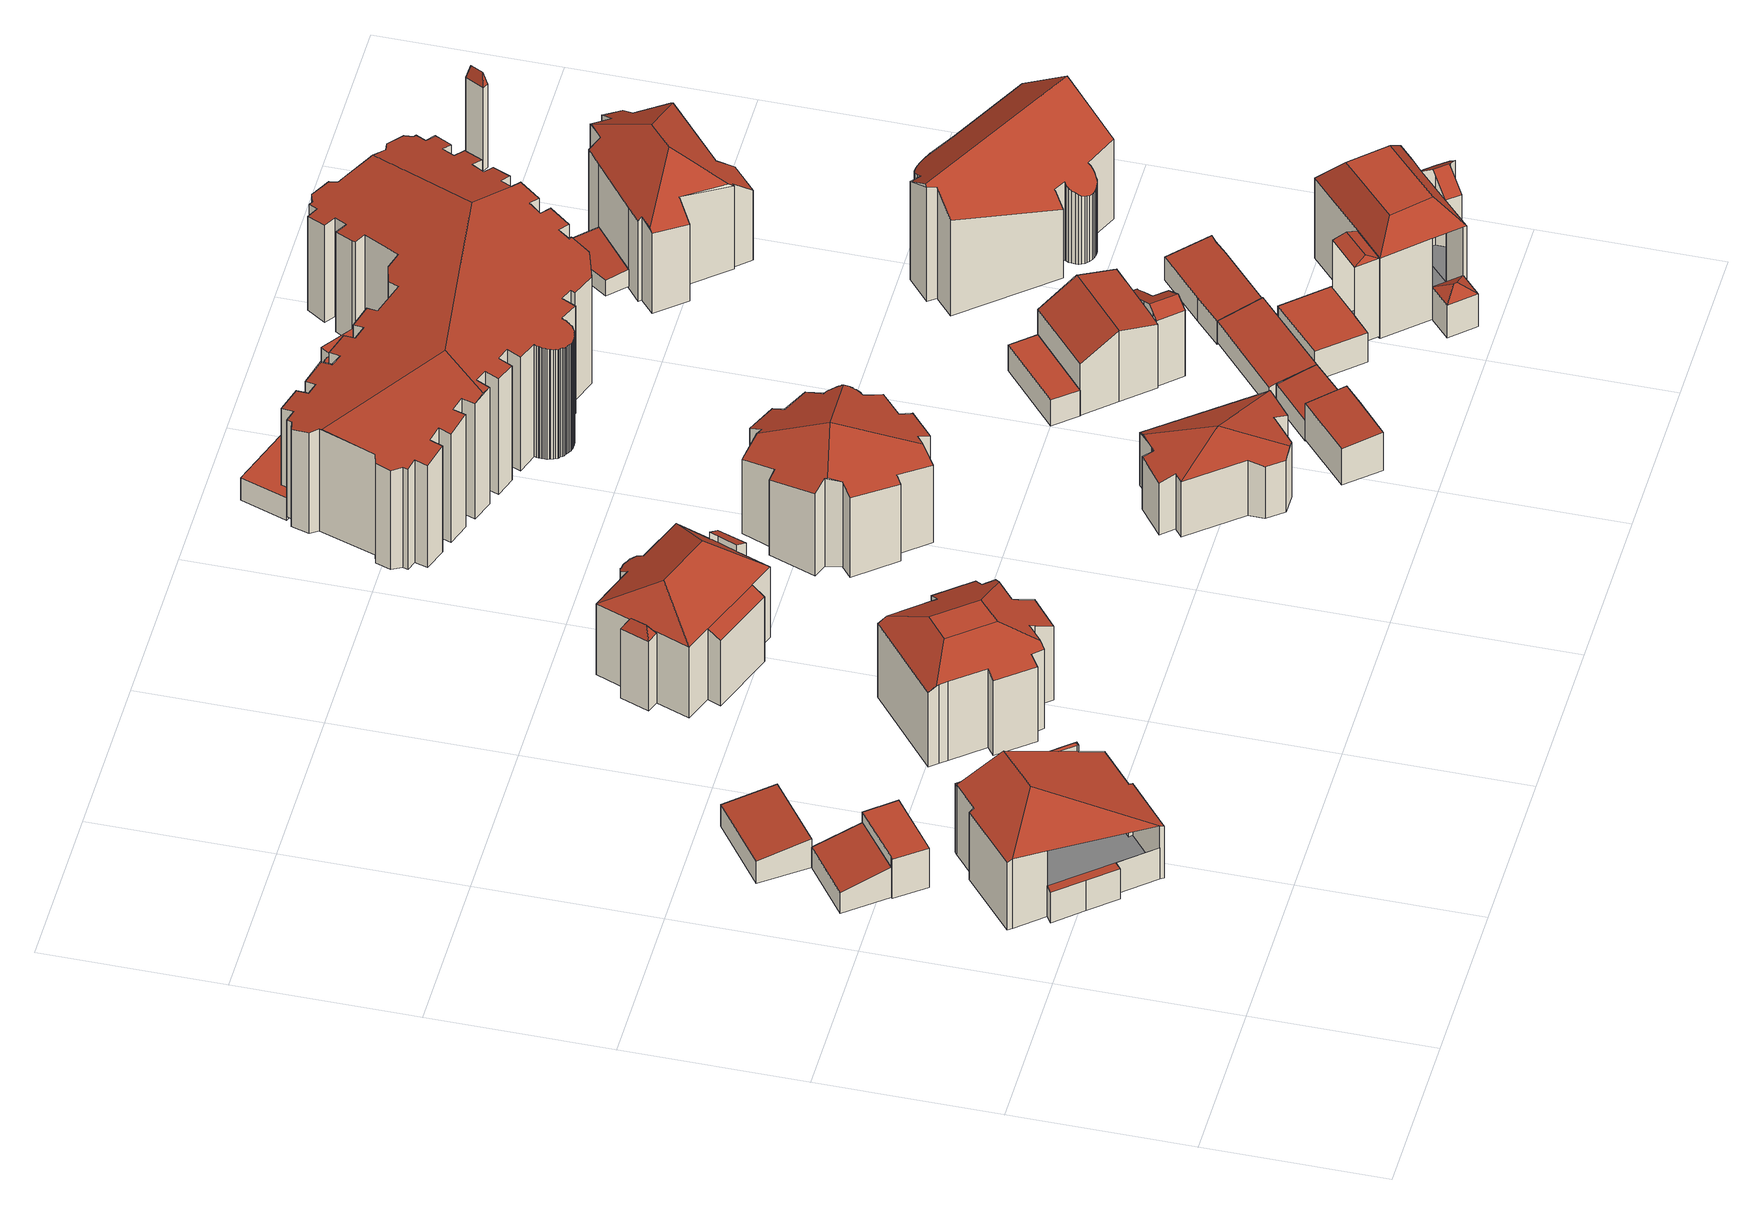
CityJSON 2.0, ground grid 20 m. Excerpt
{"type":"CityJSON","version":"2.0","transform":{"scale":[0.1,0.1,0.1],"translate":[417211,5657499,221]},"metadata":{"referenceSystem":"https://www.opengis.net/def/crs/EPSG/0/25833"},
"CityObjects":{
"building1":{"type":"Building","attributes":{"Dachtyp_tdc":"tdcPolyFlatRoof","Gemeindeschluessel":14612000,"Dachneigung":13.02,"QualitaetDacherkennung":70,"Geometrietyp2DReferenz":"3000","measuredHeight":4.12,"function":"31001_9998","roofType":"2100"},"geometry":[{"type":"Solid","lod":"2","boundaries":[[[[0,1,2,3]],[[1,4,5,2]],[[4,6,7,5]],[[6,0,3,7]],[[6,4,1,0]],[[3,2,5,7]]]],"semantics":{"surfaces":[{"type":"WallSurface"},{"type":"RoofSurface"},{"type":"GroundSurface"}],"values":[[0,0,0,0,1,2]]}}]},
"building2":{"type":"Building","attributes":{"Gemeindeschluessel":14612000,"Geometrietyp2DReferenz":"3000","function":"31001_9998","roofType":"9999"},"children":["building2-1","building2-2","building2-3"]},
"building2-1":{"type":"BuildingPart","attributes":{"Dachtyp_tdc":"tdcPolyFlatRoof","Dachneigung":6.23,"QualitaetDacherkennung":22,"Geometrietyp2DReferenz":"3000","measuredHeight":4.13,"roofType":"2100"},"parents":["building2"],"geometry":[{"type":"MultiSurface","lod":"2","boundaries":[[[8,9,10,11]],[[9,12,13,10]],[[12,14,15,13]],[[14,16,17,15]],[[16,18,19,17]],[[16,14,12,9,8,18]],[[19,11,10,13,15,17]]],"semantics":{"surfaces":[{"type":"WallSurface"},{"type":"RoofSurface"},{"type":"GroundSurface"}],"values":[0,0,0,0,0,1,2]}}]},
"building2-2":{"type":"BuildingPart","attributes":{"Dachtyp_tdc":"tdcFreeFormRoof","Dachneigung":21.8,"QualitaetDacherkennung":17,"Geometrietyp2DReferenz":"3000","measuredHeight":9.39,"roofType":"5000"},"parents":["building2"],"geometry":[{"type":"MultiSurface","lod":"2","boundaries":[[[20,21,22,23]],[[21,24,25,22]],[[24,26,27,28,25]],[[29,30,31,32]],[[30,33,34,31]],[[33,35,36,34]],[[35,20,23,36]],[[30,29,37]],[[29,38,39,26,40,37]],[[26,24,40]],[[24,21,20,35,33,30,37,40]],[[23,22,25,28,41,32,31,34,36]]],"semantics":{"surfaces":[{"type":"WallSurface"},{"type":"RoofSurface"},{"type":"GroundSurface"}],"values":[0,0,0,0,0,0,0,1,1,1,1,2]}}]},
"building2-3":{"type":"BuildingPart","attributes":{"Dachtyp_tdc":"tdcHipAndGableRoof","Dachneigung":22.83,"QualitaetDacherkennung":22,"Geometrietyp2DReferenz":"3000","measuredHeight":11.88,"roofType":"5000"},"parents":["building2"],"geometry":[{"type":"MultiSurface","lod":"2","boundaries":[[[42,43,29,32,44]],[[27,45,46,28]],[[45,47,48,46]],[[47,49,50,48]],[[49,51,52,50]],[[51,53,11,52]],[[53,8,11]],[[54,19,18]],[[54,55,56,19]],[[55,57,58,56]],[[57,59,60,58]],[[59,42,44,60]],[[55,54,53,61]],[[53,51,49,47,45,27,39,62,61]],[[62,43,42,59,57,55,61]],[[44,32,41,28,46,48,50,52,11,19,56,58,60]]],"semantics":{"surfaces":[{"type":"WallSurface"},{"type":"RoofSurface"},{"type":"GroundSurface"}],"values":[0,0,0,0,0,0,0,0,0,0,0,0,1,1,1,2]}}]},
"building3":{"type":"Building","attributes":{"Dachtyp_tdc":"tdcPolyFlatRoof","Gemeindeschluessel":14612000,"Dachneigung":0,"QualitaetDacherkennung":67,"Geometrietyp2DReferenz":"3000","measuredHeight":5.32,"function":"31001_9998","roofType":"1000"},"geometry":[{"type":"Solid","lod":"2","boundaries":[[[[63,64,65,66]],[[64,67,68,65]],[[67,69,70,68]],[[69,71,72,70]],[[71,63,66,72]],[[71,69,67,64,63]],[[66,65,68,70,72]]]],"semantics":{"surfaces":[{"type":"WallSurface"},{"type":"RoofSurface"},{"type":"GroundSurface"}],"values":[[0,0,0,0,0,1,2]]}}]},
"building4":{"type":"Building","attributes":{"Dachtyp_tdc":"tdcPolyFlatRoof","Gemeindeschluessel":14612000,"Dachneigung":9.27,"QualitaetDacherkennung":72,"Geometrietyp2DReferenz":"3000","measuredHeight":3.9,"function":"31001_9998","roofType":"2100"},"geometry":[{"type":"Solid","lod":"2","boundaries":[[[[73,74,75,5]],[[74,76,77,75]],[[76,78,79,77]],[[78,73,5,79]],[[78,76,74,73]],[[5,75,77,79]]]],"semantics":{"surfaces":[{"type":"WallSurface"},{"type":"RoofSurface"},{"type":"GroundSurface"}],"values":[[0,0,0,0,1,2]]}}]},
"building5":{"type":"Building","attributes":{"Dachtyp_tdc":"tdcFreeFormRoof","Gemeindeschluessel":14612000,"Dachneigung":26.64,"QualitaetDacherkennung":57,"Geometrietyp2DReferenz":"3000","measuredHeight":12.66,"function":"31001_9998","roofType":"5000"},"geometry":[{"type":"Solid","lod":"2","boundaries":[[[[80,81,82,83]],[[81,84,85,82]],[[84,86,87,85]],[[86,88,89,87]],[[88,90,91,89]],[[90,92,93,91]],[[92,94,95,93]],[[94,96,97,95]],[[96,98,99,97]],[[98,100,101,99]],[[100,102,103,101]],[[102,104,105,103]],[[104,106,107,105]],[[106,108,109,107]],[[108,110,111,109]],[[110,112,113,111]],[[112,114,115,113]],[[114,116,117,115]],[[116,118,119,117]],[[118,80,83,119]],[[120,94,92,90,88,86,121,122,123]],[[96,120,123,124,125,106,104,102,100,98]],[[126,127,80,118,116,114,112,110,108,125,124]],[[122,121,84,81,127,126]],[[124,123,122,126]],[[108,106,125]],[[86,84,121]],[[96,94,120]],[[81,80,127]],[[83,82,85,87,89,91,93,95,97,99,101,103,105,107,109,111,113,115,117,119]]]],"semantics":{"surfaces":[{"type":"WallSurface"},{"type":"RoofSurface"},{"type":"GroundSurface"}],"values":[[0,0,0,0,0,0,0,0,0,0,0,0,0,0,0,0,0,0,0,0,1,1,1,1,1,0,0,0,0,2]]}}]},
"building6":{"type":"Building","attributes":{"Gemeindeschluessel":14612000,"Geometrietyp2DReferenz":"3000","function":"31001_9998","roofType":"9999"},"children":["building6-1","building6-2","building6-3","building6-4"]},
"building6-1":{"type":"BuildingPart","attributes":{"Dachtyp_tdc":"tdcHipRoof","Dachneigung":30.03,"QualitaetDacherkennung":83,"Geometrietyp2DReferenz":"3000","measuredHeight":12.91,"roofType":"3200"},"parents":["building6"],"geometry":[{"type":"MultiSurface","lod":"2","boundaries":[[[128,129,130,131,132]],[[133,134,135]],[[133,136,137,134]],[[136,138,139,137]],[[138,140,141,139]],[[140,142,143,141]],[[142,144,145,143]],[[144,146,147,145]],[[146,148,149,147]],[[148,150,151,149]],[[150,152,153,151]],[[152,154,155,153]],[[154,156,157,155]],[[156,158,159,157]],[[158,160,161,159]],[[160,162,163,161]],[[162,164,165,163]],[[166,167,168,169]],[[167,170,171,168]],[[172,128,132,173]],[[167,166,164,162,174]],[[136,133,129,128,175]],[[162,160,158,156,154,152,150,148,146,144,142,140,138,136,175,174]],[[128,172,170,167,174,175]],[[132,131,134,137,139,141,143,145,147,149,151,153,155,157,159,161,163,165,169,168,171,173]]],"semantics":{"surfaces":[{"type":"WallSurface"},{"type":"RoofSurface"},{"type":"GroundSurface"}],"values":[0,0,0,0,0,0,0,0,0,0,0,0,0,0,0,0,0,0,0,0,1,1,1,1,2]}}]},
"building6-2":{"type":"BuildingPart","attributes":{"Dachtyp_tdc":"tdcPolyFlatRoof","Dachneigung":33.09,"QualitaetDacherkennung":43,"Geometrietyp2DReferenz":"3000","measuredHeight":10.55,"roofType":"2100"},"parents":["building6"],"geometry":[{"type":"MultiSurface","lod":"2","boundaries":[[[176,169,165,177]],[[178,179,169,176]],[[179,166,169]],[[180,165,164]],[[180,181,177,165]],[[181,178,176,177]],[[181,180,179,178]]],"semantics":{"surfaces":[{"type":"GroundSurface"},{"type":"WallSurface"},{"type":"RoofSurface"}],"values":[0,1,1,1,1,1,2]}}]},
"building6-3":{"type":"BuildingPart","attributes":{"Dachtyp_tdc":"tdcPolyFlatRoof","Dachneigung":28.63,"QualitaetDacherkennung":46,"Geometrietyp2DReferenz":"3000","measuredHeight":9.64,"roofType":"2100"},"parents":["building6"],"geometry":[{"type":"MultiSurface","lod":"2","boundaries":[[[182,183,171,170]],[[182,184,185,183]],[[184,172,173,185]],[[172,184,182,170]],[[171,183,185,173]]],"semantics":{"surfaces":[{"type":"WallSurface"},{"type":"RoofSurface"},{"type":"GroundSurface"}],"values":[0,0,0,1,2]}}]},
"building6-4":{"type":"BuildingPart","attributes":{"Dachtyp_tdc":"tdcFreeFormRoof","Dachneigung":58.85,"QualitaetDacherkennung":45,"Geometrietyp2DReferenz":"3000","measuredHeight":10.69,"roofType":"5000"},"parents":["building6"],"geometry":[{"type":"MultiSurface","lod":"2","boundaries":[[[130,186,187,131]],[[186,188,189,187]],[[188,135,134,189]],[[190,135,188]],[[191,190,188,186]],[[191,186,130]],[[190,191,130,135]],[[131,187,189,134]]],"semantics":{"surfaces":[{"type":"WallSurface"},{"type":"RoofSurface"},{"type":"GroundSurface"}],"values":[0,0,0,1,1,1,1,2]}}]},
"building7":{"type":"Building","attributes":{"Dachtyp_tdc":"tdcFreeFormRoof","Gemeindeschluessel":14612000,"Dachneigung":20.06,"QualitaetDacherkennung":26,"Geometrietyp2DReferenz":"3000","measuredHeight":14.04,"function":"31001_9998","roofType":"5000"},"geometry":[{"type":"Solid","lod":"2","boundaries":[[[[192,193,194]],[[195,196,197]],[[198,199,200]],[[201,202,203,204,205,206,207,208,209,210,211,212,213,214,215,216,217,218,219,220,221,222,223,224,225,226,227,228,229,230,231,232,233,234,235,236,237,238,239,240,241,242,243,244,245,246,247,248,249,250]],[[251,252,204,203]],[[252,253,205,204]],[[253,254,206,205]],[[254,255,207,206]],[[255,256,208,207]],[[256,257,209,208]],[[257,258,210,209]],[[258,259,211,210]],[[259,260,212,211]],[[260,261,213,212]],[[261,262,214,213]],[[262,263,215,214]],[[263,264,216,215]],[[264,265,217,216]],[[265,266,218,217]],[[266,267,219,218]],[[267,268,220,219]],[[268,269,221,220]],[[269,270,222,221]],[[270,271,223,222]],[[271,272,224,223]],[[272,273,225,224]],[[273,274,226,225]],[[274,275,227,226]],[[275,276,228,227]],[[276,277,229,228]],[[277,278,230,229]],[[279,280,202,201]],[[280,251,203,202]],[[278,281,231,230]],[[281,282,232,231]],[[282,283,233,232]],[[283,284,234,233]],[[284,285,235,234]],[[285,286,236,235]],[[286,287,237,236]],[[287,288,238,237]],[[288,199,239,238]],[[199,198,240,239]],[[198,289,241,240]],[[289,290,242,241]],[[290,291,243,242]],[[291,196,244,243]],[[196,195,245,244]],[[195,292,246,245]],[[292,293,247,246]],[[293,294,248,247]],[[294,193,249,248]],[[193,192,250,249]],[[192,279,201,250]],[[286,285,284,283,282,281,278,277,276,275,274,273,272,271,270,269,268,267,295,200,199,288,287]],[[290,289,198,200,295,197,196,291]],[[295,194,193,294,293,292,195,197]],[[267,266,265,264,263,262,261,260,259,258,257,256,255,254,253,252,251,280,279,192,194,295]]]],"semantics":{"surfaces":[{"type":"WallSurface"},{"type":"GroundSurface"},{"type":"RoofSurface"}],"values":[[0,0,0,1,0,0,0,0,0,0,0,0,0,0,0,0,0,0,0,0,0,0,0,0,0,0,0,0,0,0,0,0,0,0,0,0,0,0,0,0,0,0,0,0,0,0,0,0,0,0,0,0,0,0,2,2,2,2]]}}]},
"building8":{"type":"Building","attributes":{"Dachtyp_tdc":"tdcFreeFormRoof","Gemeindeschluessel":14612000,"Dachneigung":23.24,"QualitaetDacherkennung":55,"Geometrietyp2DReferenz":"3000","measuredHeight":9.04,"function":"31001_9998","roofType":"5000"},"geometry":[{"type":"Solid","lod":"2","boundaries":[[[[296,297,298,299]],[[297,300,301,298]],[[300,302,303,301]],[[302,304,305,303]],[[304,306,307,305]],[[306,308,309,307]],[[308,310,311,309]],[[310,312,313,311]],[[312,314,315,313]],[[314,316,317,315]],[[316,318,319,317]],[[318,320,321,319]],[[320,322,323,321]],[[322,324,325,323]],[[324,296,299,325]],[[326,316,314,327]],[[328,322,320,318,316,326]],[[324,328,326,300,297,296]],[[326,327,312,310,308,306,304,302,300]],[[324,322,328]],[[314,312,327]],[[299,298,301,303,305,307,309,311,313,315,317,319,321,323,325]]]],"semantics":{"surfaces":[{"type":"WallSurface"},{"type":"RoofSurface"},{"type":"GroundSurface"}],"values":[[0,0,0,0,0,0,0,0,0,0,0,0,0,0,0,1,1,1,1,0,0,2]]}}]},
"building9":{"type":"Building","attributes":{"Dachtyp_tdc":"tdcPolyFlatRoof","Gemeindeschluessel":14612000,"Dachneigung":3.24,"QualitaetDacherkennung":70,"Geometrietyp2DReferenz":"3000","measuredHeight":5.2,"function":"31001_9998","roofType":"2100"},"geometry":[{"type":"Solid","lod":"2","boundaries":[[[[329,330,331,332]],[[330,333,334,331]],[[333,335,336,334]],[[335,337,338,336]],[[337,329,332,338]],[[337,335,333,330,329]],[[332,331,334,336,338]]]],"semantics":{"surfaces":[{"type":"WallSurface"},{"type":"RoofSurface"},{"type":"GroundSurface"}],"values":[[0,0,0,0,0,1,2]]}}]},
"building10":{"type":"Building","attributes":{"Dachtyp_tdc":"tdcPolyFlatRoof","Gemeindeschluessel":14612000,"Dachneigung":8.2,"QualitaetDacherkennung":73,"Geometrietyp2DReferenz":"3000","measuredHeight":3.36,"function":"31001_9998","roofType":"2100"},"geometry":[{"type":"Solid","lod":"2","boundaries":[[[[339,340,341,342]],[[340,343,344,341]],[[343,345,346,344]],[[345,339,342,346]],[[345,343,340,339]],[[342,341,344,346]]]],"semantics":{"surfaces":[{"type":"WallSurface"},{"type":"RoofSurface"},{"type":"GroundSurface"}],"values":[[0,0,0,0,1,2]]}}]},
"building11":{"type":"Building","attributes":{"Dachtyp_tdc":"tdcPolyFlatRoof","Gemeindeschluessel":14612000,"Dachneigung":0,"QualitaetDacherkennung":75,"Geometrietyp2DReferenz":"3000","measuredHeight":3.54,"function":"31001_9998","roofType":"1000"},"geometry":[{"type":"Solid","lod":"2","boundaries":[[[[347,348,349,350]],[[348,351,352,349]],[[351,353,354,352]],[[353,347,350,354]],[[353,351,348,347]],[[350,349,352,354]]]],"semantics":{"surfaces":[{"type":"WallSurface"},{"type":"RoofSurface"},{"type":"GroundSurface"}],"values":[[0,0,0,0,1,2]]}}]},
"building12":{"type":"Building","attributes":{"Dachtyp_tdc":"tdcPolyFlatRoof","Gemeindeschluessel":14612000,"Dachneigung":0,"QualitaetDacherkennung":0,"Geometrietyp2DReferenz":"3000","BezugspunktDach":"2000","measuredHeight":3,"function":"31001_9998"},"geometry":[{"type":"MultiSurface","lod":"2","boundaries":[[[355,356,357,358,359,360,361,362,363,364,365,366,367,368,369,370,371,372,373,374,375,376,377,378,379,380,381,382,383,384,385,386,387,388,389,390,391,392,393,394,395,396,397,398,399,400,401,402,403,404,405,406,407,408,409]],[[409,408,410,411]],[[408,407,412,410]],[[407,406,413,412]],[[406,405,414,413]],[[405,404,415,414]],[[404,403,416,415]],[[403,402,417,416]],[[402,401,418,417]],[[401,400,419,418]],[[400,399,420,419]],[[399,398,421,420]],[[398,397,422,421]],[[397,396,423,422]],[[396,395,424,423]],[[395,394,425,424]],[[394,393,426,425]],[[393,392,427,426]],[[392,391,428,427]],[[391,390,429,428]],[[390,389,430,429]],[[389,388,431,430]],[[388,387,432,431]],[[387,386,433,432]],[[386,385,434,433]],[[385,384,435,434]],[[384,383,436,435]],[[383,382,437,436]],[[382,381,438,437]],[[381,380,439,438]],[[380,379,440,439]],[[379,378,441,440]],[[378,377,442,441]],[[377,376,443,442]],[[376,375,444,443]],[[375,374,445,444]],[[374,373,446,445]],[[373,372,447,446]],[[372,371,448,447]],[[371,370,449,448]],[[370,369,450,449]],[[369,368,451,450]],[[368,367,452,451]],[[367,366,453,452]],[[364,363,454,455]],[[363,362,456,454]],[[362,361,457,456]],[[361,360,458,457]],[[360,359,459,458]],[[359,358,460,459]],[[358,357,461,460]],[[357,356,462,461]],[[356,355,463,462]],[[355,409,411,463]],[[366,365,464,453]],[[365,364,455,464]],[[411,410,412,413,414,415,416,417,418,419,420,421,422,423,424,425,426,427,428,429,430,431,432,433,434,435,436,437,438,439,440,441,442,443,444,445,446,447,448,449,450,451,452,453,464,455,454,456,457,458,459,460,461,462,463]]],"semantics":{"surfaces":[{"type":"RoofSurface"},{"type":"WallSurface"},{"type":"GroundSurface"}],"values":[0,1,1,1,1,1,1,1,1,1,1,1,1,1,1,1,1,1,1,1,1,1,1,1,1,1,1,1,1,1,1,1,1,1,1,1,1,1,1,1,1,1,1,1,1,1,1,1,1,1,1,1,1,1,1,1,2]}}]},
"building13":{"type":"Building","attributes":{"Gemeindeschluessel":14612000,"Geometrietyp2DReferenz":"3000","function":"31001_9998","roofType":"9999"},"children":["building13-1","building13-2"]},
"building13-1":{"type":"BuildingPart","attributes":{"Dachtyp_tdc":"tdcGableRoof","Dachneigung":28.51,"QualitaetDacherkennung":51,"Geometrietyp2DReferenz":"3000","measuredHeight":9.86,"roofType":"3100"},"parents":["building13"],"geometry":[{"type":"MultiSurface","lod":"2","boundaries":[[[465,466,467,468]],[[466,469,470,467]],[[469,471,472,470]],[[471,473,474,472]],[[473,475,476,474]],[[475,477,478,476]],[[477,479,480,478]],[[479,481,482,483,480]],[[484,465,468,485]],[[486,481,479,477]],[[477,475,473,471,469,466,465,484,487,486]],[[468,467,470,472,474,476,478,480,483,488,485]]],"semantics":{"surfaces":[{"type":"WallSurface"},{"type":"RoofSurface"},{"type":"GroundSurface"}],"values":[0,0,0,0,0,0,0,0,0,1,1,2]}}]},
"building13-2":{"type":"BuildingPart","attributes":{"Dachtyp_tdc":"tdcGableRoof","Dachneigung":32.19,"QualitaetDacherkennung":51,"Geometrietyp2DReferenz":"3000","measuredHeight":9.61,"roofType":"3100"},"parents":["building13"],"geometry":[{"type":"MultiSurface","lod":"2","boundaries":[[[482,489,490,483]],[[489,491,492,490]],[[491,493,494,492]],[[493,495,496,494]],[[495,497,498,496]],[[497,499,500,498]],[[499,501,485,500]],[[501,484,485]],[[497,495,493,491]],[[491,489,482,502,487,501,499,497]],[[488,483,490,492,494,496,498,500,485]]],"semantics":{"surfaces":[{"type":"WallSurface"},{"type":"RoofSurface"},{"type":"GroundSurface"}],"values":[0,0,0,0,0,0,0,0,1,1,2]}}]},
"building14":{"type":"Building","attributes":{"Dachtyp_tdc":"tdcPolyFlatRoof","Gemeindeschluessel":14612000,"Dachneigung":7.89,"QualitaetDacherkennung":81,"Geometrietyp2DReferenz":"3000","measuredHeight":3.6,"function":"31001_9998","roofType":"2100"},"geometry":[{"type":"Solid","lod":"2","boundaries":[[[[503,504,505,506]],[[504,507,508,505]],[[507,345,509,508]],[[345,510,511,509]],[[510,503,506,511]],[[510,345,507,504,503]],[[506,505,508,509,511]]]],"semantics":{"surfaces":[{"type":"WallSurface"},{"type":"RoofSurface"},{"type":"GroundSurface"}],"values":[[0,0,0,0,0,1,2]]}}]},
"building15":{"type":"Building","attributes":{"Dachtyp_tdc":"tdcFreeFormRoof","Gemeindeschluessel":14612000,"Dachneigung":13.35,"QualitaetDacherkennung":13,"Geometrietyp2DReferenz":"3000","measuredHeight":16.61,"function":"31001_9998","roofType":"5000"},"geometry":[{"type":"Solid","lod":"2","boundaries":[[[[512,513,514,515]],[[513,516,517,514]],[[516,518,519,517]],[[518,520,521,519]],[[520,522,523,521]],[[522,524,525,523]],[[524,526,527,525]],[[526,528,529,527]],[[528,530,531,529]],[[532,533,534,535]],[[533,536,537,534]],[[536,538,539,537]],[[538,540,541,539]],[[540,542,543,541]],[[542,544,545,543]],[[544,546,547,545]],[[546,548,549,547]],[[548,550,551,549]],[[550,552,553,551]],[[552,554,555,553]],[[554,556,557,555]],[[556,558,559,557]],[[558,560,561,559]],[[560,562,563,561]],[[562,564,565,563]],[[564,566,567,565]],[[568,569,570,571]],[[566,568,571,567]],[[569,572,573,570]],[[572,574,575,573]],[[574,576,577,575]],[[576,578,579,577]],[[578,580,581,579]],[[580,582,583,581]],[[582,584,585,583]],[[584,586,587,585]],[[586,588,589,587]],[[588,590,591,589]],[[590,592,593,591]],[[592,594,595,593]],[[594,596,597,595]],[[596,598,599,597]],[[598,600,601,599]],[[600,602,603,601]],[[602,604,605,603]],[[604,606,607,605]],[[606,608,609,607]],[[608,610,611,609]],[[610,612,613,611]],[[612,614,615,613]],[[614,616,617,615]],[[616,618,619,617]],[[618,620,621,619]],[[620,622,623,621]],[[622,624,625,623]],[[624,626,627,625]],[[626,628,629,627]],[[628,630,631,629]],[[630,632,633,631]],[[632,634,635,633]],[[634,636,637,635]],[[636,638,639,637]],[[638,640,641,639]],[[640,512,515,641]],[[552,550,548,546,544,542,540,538,642,643,644,566,564,562,560,558,556,554]],[[645,646,647,648,649,650,651,530,528,526,524,522,520,518,652,653,654,655,656,657]],[[651,650,658,659]],[[530,651,659,531]],[[650,649,660,658]],[[649,648,661,660]],[[648,647,662,661]],[[647,646,663,662]],[[646,645,664,663]],[[645,657,665,664]],[[657,656,666,665]],[[656,655,667,666]],[[655,654,668,667]],[[654,669,670,668]],[[669,671,672,670]],[[671,673,674,672]],[[673,675,676,674]],[[677,678,679,680]],[[681,682,683,684]],[[682,685,686,683]],[[685,677,680,686]],[[678,687,688,679]],[[687,689,690,688]],[[689,691,692,690]],[[691,693,694,692]],[[693,695,696,694]],[[695,697,698,696]],[[697,699,700,698]],[[699,701,702,700]],[[701,703,704,702]],[[703,705,706,704]],[[705,707,708,706]],[[707,709,710,708]],[[709,711,712,710]],[[711,713,714,712]],[[713,715,716,714]],[[715,717,718,716]],[[717,719,720,718]],[[719,721,722,720]],[[721,723,724,722]],[[723,725,726,724]],[[725,727,728,726]],[[727,729,730,728]],[[729,731,732,730]],[[731,733,734,732]],[[733,735,736,734]],[[735,737,738,736]],[[737,739,740,738]],[[739,741,742,740]],[[741,743,744,742]],[[743,745,746,744]],[[745,747,748,746]],[[747,749,750,748]],[[749,751,752,750]],[[751,753,754,752]],[[753,755,756,754]],[[755,757,758,756]],[[757,759,760,758]],[[759,761,762,760]],[[761,763,764,762]],[[675,765,766,676]],[[765,767,768,766]],[[767,681,684,768]],[[763,769,770,764]],[[769,771,772,770]],[[771,773,774,772]],[[773,775,776,774]],[[775,777,778,776]],[[777,779,780,778]],[[779,781,782,780]],[[781,783,784,782]],[[783,785,786,784]],[[785,787,788,786]],[[787,789,790,788]],[[789,791,792,790]],[[791,793,794,792]],[[793,795,796,794]],[[795,797,798,796]],[[797,532,535,798]],[[642,536,533,532,797,795,793,791,789,787,785,783,781,779,777,775,773,771,769,763,761,759,757,755,753,751,749,747,745,743,741,739,737,735,733,731,729,727,725,723,721,719,717,715,713,711,709,707,705,703,701,699,697,695,693,691,689,687,678,677,685,682,681,767,765,675,673,671,669,654,653,643]],[[653,652,516,513,512,640,638,636,634,632,630,628,626,624,622,620,618,616,614,612,610,608,606,604,602,600,598,596,594,592,590,588,586,584,582,580,578,576,574,572,569,568,644,643]],[[568,566,644]],[[518,516,652]],[[538,536,642]],[[515,514,517,519,521,523,525,527,529,531,659,658,660,661,662,663,664,665,666,667,668,670,672,674,676,766,768,684,683,686,680,679,688,690,692,694,696,698,700,702,704,706,708,710,712,714,716,718,720,722,724,726,728,730,732,734,736,738,740,742,744,746,748,750,752,754,756,758,760,762,764,770,772,774,776,778,780,782,784,786,788,790,792,794,796,798,535,534,537,539,541,543,545,547,549,551,553,555,557,559,561,563,565,567,571,570,573,575,577,579,581,583,585,587,589,591,593,595,597,599,601,603,605,607,609,611,613,615,617,619,621,623,625,627,629,631,633,635,637,639,641]]]],"semantics":{"surfaces":[{"type":"WallSurface"},{"type":"RoofSurface"},{"type":"GroundSurface"}],"values":[[0,0,0,0,0,0,0,0,0,0,0,0,0,0,0,0,0,0,0,0,0,0,0,0,0,0,0,0,0,0,0,0,0,0,0,0,0,0,0,0,0,0,0,0,0,0,0,0,0,0,0,0,0,0,0,0,0,0,0,0,0,0,0,0,1,1,0,0,0,0,0,0,0,0,0,0,0,0,0,0,0,0,0,0,0,0,0,0,0,0,0,0,0,0,0,0,0,0,0,0,0,0,0,0,0,0,0,0,0,0,0,0,0,0,0,0,0,0,0,0,0,0,0,0,0,0,0,0,0,0,0,0,0,0,0,0,0,0,0,0,0,0,0,1,1,0,0,0,2]]}}]},
"building16":{"type":"Building","attributes":{"Gemeindeschluessel":14612000,"Geometrietyp2DReferenz":"3000","function":"31001_9998","roofType":"9999"},"children":["building16-1","building16-2"]},
"building16-1":{"type":"BuildingPart","attributes":{"Dachtyp_tdc":"tdcPolyFlatRoof","Dachneigung":0,"QualitaetDacherkennung":60,"Geometrietyp2DReferenz":"3000","measuredHeight":3.95,"roofType":"1000"},"parents":["building16"],"geometry":[{"type":"MultiSurface","lod":"2","boundaries":[[[799,800,801,802]],[[800,803,804,801]],[[805,806,807,808]],[[806,809,810,807]],[[809,799,802,810]],[[809,806,805,803,800,799]],[[802,801,804,808,807,810]]],"semantics":{"surfaces":[{"type":"WallSurface"},{"type":"RoofSurface"},{"type":"GroundSurface"}],"values":[0,0,0,0,0,1,2]}}]},
"building16-2":{"type":"BuildingPart","attributes":{"Dachtyp_tdc":"tdcHipAndGableRoof","Dachneigung":17.81,"QualitaetDacherkennung":36,"Geometrietyp2DReferenz":"3000","measuredHeight":11.08,"roofType":"5000"},"parents":["building16"],"geometry":[{"type":"MultiSurface","lod":"2","boundaries":[[[811,812,805,808,813]],[[814,804,803]],[[814,815,816,804]],[[815,811,813,816]],[[812,811,817]],[[811,815,818,817]],[[812,817,818,814]],[[814,818,815]],[[813,808,804,816]]],"semantics":{"surfaces":[{"type":"WallSurface"},{"type":"RoofSurface"},{"type":"GroundSurface"}],"values":[0,0,0,0,1,1,1,0,2]}}]},
"building17":{"type":"Building","attributes":{"Dachtyp_tdc":"tdcPolyFlatRoof","Gemeindeschluessel":14612000,"Dachneigung":7.87,"QualitaetDacherkennung":66,"Geometrietyp2DReferenz":"3000","measuredHeight":3.88,"function":"31001_9998","roofType":"2100"},"geometry":[{"type":"Solid","lod":"2","boundaries":[[[[819,820,821,822]],[[820,823,824,821]],[[823,825,826,824]],[[825,827,828,826]],[[827,829,830,828]],[[829,831,832,830]],[[831,819,822,832]],[[831,829,827,825,823,820,819]],[[822,821,824,826,828,830,832]]]],"semantics":{"surfaces":[{"type":"WallSurface"},{"type":"RoofSurface"},{"type":"GroundSurface"}],"values":[[0,0,0,0,0,0,0,1,2]]}}]},
"building18":{"type":"Building","attributes":{"Gemeindeschluessel":14612000,"Geometrietyp2DReferenz":"3000","function":"31001_9998","roofType":"9999"},"children":["building18-1","building18-2","building18-3"]},
"building18-1":{"type":"BuildingPart","attributes":{"Dachtyp_tdc":"tdcFreeFormRoof","Dachneigung":33.16,"QualitaetDacherkennung":15,"Geometrietyp2DReferenz":"3000","measuredHeight":5.45,"roofType":"5000"},"parents":["building18"],"geometry":[{"type":"MultiSurface","lod":"2","boundaries":[[[833,834,835,836]],[[834,837,838,835]],[[837,839,840,838]],[[841,839,837]],[[842,841,837,834]],[[842,834,833]],[[841,842,833,839]],[[836,835,838,840]]],"semantics":{"surfaces":[{"type":"WallSurface"},{"type":"RoofSurface"},{"type":"GroundSurface"}],"values":[0,0,0,1,1,1,1,2]}}]},
"building18-2":{"type":"BuildingPart","attributes":{"Dachtyp_tdc":"tdcCutTentRoof","Dachneigung":3.12,"QualitaetDacherkennung":70,"Geometrietyp2DReferenz":"3000","measuredHeight":14.13,"roofType":"9999"},"parents":["building18"],"geometry":[{"type":"MultiSurface","lod":"2","boundaries":[[[843,844,845]],[[846,847,848,849]],[[847,850,836,848]],[[850,833,836]],[[851,840,839]],[[851,852,853,840]],[[852,854,855,853]],[[854,856,857,855]],[[856,858,859,857]],[[858,860,861,859]],[[860,843,845,861]],[[847,846,862,863,864,843,860,865,866]],[[852,851,850,847,866,867]],[[858,856,854,852,867,868]],[[860,858,868,865]],[[868,867,866,865]],[[845,869,870,849,848,836,840,853,855,857,859,861]]],"semantics":{"surfaces":[{"type":"WallSurface"},{"type":"RoofSurface"},{"type":"GroundSurface"}],"values":[0,0,0,0,0,0,0,0,0,0,0,1,1,1,1,1,2]}}]},
"building18-3":{"type":"BuildingPart","attributes":{"Dachtyp_tdc":"tdcFreeFormRoof","Dachneigung":40.64,"QualitaetDacherkennung":48,"Geometrietyp2DReferenz":"3000","measuredHeight":13.18,"roofType":"5000"},"parents":["building18"],"geometry":[{"type":"MultiSurface","lod":"2","boundaries":[[[844,871,872,845]],[[871,873,874,872]],[[873,875,876,874]],[[875,877,878,876]],[[877,879,880,878]],[[879,881,882,880]],[[881,883,884,882]],[[883,885,846,849,884]],[[879,877,875,873,871,844,864,886]],[[886,887,885,883,881,879]],[[849,870,869,845,872,874,876,878,880,882,884]]],"semantics":{"surfaces":[{"type":"WallSurface"},{"type":"RoofSurface"},{"type":"GroundSurface"}],"values":[0,0,0,0,0,0,0,0,1,1,2]}}]},
"building19":{"type":"Building","attributes":{"Dachtyp_tdc":"tdcPolyFlatRoof","Gemeindeschluessel":14612000,"Dachneigung":3.76,"QualitaetDacherkennung":57,"Geometrietyp2DReferenz":"3000","measuredHeight":2.34,"function":"31001_9998","roofType":"2100"},"geometry":[{"type":"Solid","lod":"2","boundaries":[[[[888,889,890,891]],[[889,892,893,890]],[[892,894,895,893]],[[894,888,891,895]],[[894,892,889,888]],[[891,890,893,895]]]],"semantics":{"surfaces":[{"type":"WallSurface"},{"type":"RoofSurface"},{"type":"GroundSurface"}],"values":[[0,0,0,0,1,2]]}}]},
"building20":{"type":"Building","attributes":{"Dachtyp_tdc":"tdcFreeFormRoof","Gemeindeschluessel":14612000,"Dachneigung":38.2,"QualitaetDacherkennung":40,"Geometrietyp2DReferenz":"3000","measuredHeight":15.71,"function":"31001_9998","roofType":"5000"},"geometry":[{"type":"Solid","lod":"2","boundaries":[[[[896,897,898,899]],[[897,900,901,898]],[[900,902,903,901]],[[902,904,905,903]],[[904,906,907,905]],[[906,908,909,907]],[[908,910,911,909]],[[910,912,913,911]],[[912,914,915,913]],[[914,916,917,915]],[[916,918,919,917]],[[918,920,921,919]],[[920,922,923,921]],[[922,924,925,923]],[[924,926,927,925]],[[926,928,929,927]],[[928,930,931,929]],[[930,932,933,931]],[[932,934,935,933]],[[934,936,937,935]],[[936,938,939,937]],[[938,940,941,939]],[[940,942,943,941]],[[942,944,945,943]],[[944,946,947,945]],[[946,948,949,947]],[[948,950,951,949]],[[950,952,953,951]],[[952,954,955,953]],[[954,956,957,955]],[[956,958,959,957]],[[958,960,961,959]],[[960,962,963,961]],[[962,964,965,963]],[[964,966,967,965]],[[966,968,969,967]],[[968,970,971,969]],[[970,972,973,971]],[[972,896,899,973]],[[974,900,897,896,972,970,968,966,964,962,960,958,956,975]],[[948,946,944,942,940,938,936,934,932,930,928,926,924,922,920,918,916,914,912,910,908,906,904,902,974,975,954,952,950]],[[902,900,974]],[[956,954,975]],[[899,898,901,903,905,907,909,911,913,915,917,919,921,923,925,927,929,931,933,935,937,939,941,943,945,947,949,951,953,955,957,959,961,963,965,967,969,971,973]]]],"semantics":{"surfaces":[{"type":"WallSurface"},{"type":"RoofSurface"},{"type":"GroundSurface"}],"values":[[0,0,0,0,0,0,0,0,0,0,0,0,0,0,0,0,0,0,0,0,0,0,0,0,0,0,0,0,0,0,0,0,0,0,0,0,0,0,0,1,1,0,0,2]]}}]},
"building21":{"type":"Building","attributes":{"Dachtyp_tdc":"tdcFreeFormRoof","Gemeindeschluessel":14612000,"Dachneigung":38.7,"QualitaetDacherkennung":28,"Geometrietyp2DReferenz":"3000","measuredHeight":15.49,"function":"31001_9998","roofType":"5000"},"geometry":[{"type":"Solid","lod":"2","boundaries":[[[[976,977,978,979]],[[977,980,981,978]],[[980,982,983,981]],[[982,984,985,983]],[[984,986,987,985]],[[986,988,989,987]],[[988,990,991,989]],[[990,992,993,991]],[[992,994,995,993]],[[994,996,997,995]],[[996,998,999,997]],[[998,1000,1001,999]],[[1000,1002,1003,1001]],[[1002,1004,1005,1003]],[[1004,1006,1007,1005]],[[1006,1008,1009,1007]],[[1008,1010,1011,1009]],[[1010,1012,1013,1011]],[[1012,1014,1015,1013]],[[1014,976,979,1015]],[[1010,1016,1017,1018,1014,1012]],[[1019,998,996,994,992,990,988,1020,1021]],[[1004,1002,1000,1019,1021,1017,1016,1008,1006]],[[1021,1020,986,984,982,980,977,976,1018,1017]],[[1000,998,1019]],[[1010,1008,1016]],[[976,1014,1018]],[[988,986,1020]],[[979,978,981,983,985,987,989,991,993,995,997,999,1001,1003,1005,1007,1009,1011,1013,1015]]]],"semantics":{"surfaces":[{"type":"WallSurface"},{"type":"RoofSurface"},{"type":"GroundSurface"}],"values":[[0,0,0,0,0,0,0,0,0,0,0,0,0,0,0,0,0,0,0,0,1,1,1,1,0,0,0,0,2]]}}]},
"building22":{"type":"Building","attributes":{"Dachtyp_tdc":"tdcFreeFormRoof","Gemeindeschluessel":14612000,"Dachneigung":77.21,"QualitaetDacherkennung":42,"Geometrietyp2DReferenz":"3000","measuredHeight":12.88,"function":"31001_9998","roofType":"5000"},"geometry":[{"type":"Solid","lod":"2","boundaries":[[[[1022,1023,1024,1025]],[[1023,1026,1027,1024]],[[1026,1028,1029,1027]],[[1028,1022,1025,1029]],[[1030,1028,1026]],[[1031,1030,1026,1023]],[[1031,1023,1022]],[[1030,1031,1022,1028]],[[1025,1024,1027,1029]]]],"semantics":{"surfaces":[{"type":"WallSurface"},{"type":"RoofSurface"},{"type":"GroundSurface"}],"values":[[0,0,0,0,1,1,1,1,2]]}}]}
},
"vertices":[
[39,376,93],[4,420,80],[4,420,52],[39,376,52],[63,464,80],[63,464,52],[97,420,93],[97,420,52],
[127,121,97],[95,158,97],[95,158,55],[127,121,55],[89,152,96],[89,152,55],[64,181,96],[64,181,55],[38,211,96],[38,211,55],[46,217,97],[46,217,55],
[185,266,144],[177,260,148],[177,260,55],[185,266,55],[206,226,148],[206,226,55],[202,223,148],[202,223,139],[202,223,55],[114,327,148],[117,329,148],[117,329,55],[114,327,55],[160,280,148],[160,280,55],[168,287,144],[168,287,55],[117,327,149],[148,287,148],[188,240,148],[203,227,149],[148,287,55],
[85,302,149],[114,327,149],[85,302,55],[221,201,127],[221,201,55],[180,166,127],[180,166,55],[184,163,125],[184,163,55],[130,117,125],[130,117,55],[127,121,127],[46,217,144],[21,246,149],[21,246,55],[17,251,146],[17,251,55],[81,306,146],[81,306,55],[103,248,174],[148,287,174],
[36,374,107],[39,376,107],[39,376,54],[36,374,54],[97,420,107],[97,420,54],[123,389,107],[123,389,54],[61,342,107],[61,342,54],
[63,464,91],[27,512,82],[27,512,52],[101,567,81],[101,567,52],[134,517,91],[134,517,52],
[242,377,160],[235,386,153],[235,386,53],[242,377,53],[323,460,153],[323,460,53],[365,409,160],[365,409,53],[376,418,153],[376,418,53],[408,380,153],[408,380,53],[397,371,160],[397,371,53],[407,359,160],[407,359,53],[379,336,164],[379,336,53],[381,332,162],[381,332,53],[395,316,153],[395,316,53],[361,288,153],[361,288,53],[348,304,162],[348,304,53],[344,309,165],[344,309,53],[318,287,160],[318,287,53],[308,298,160],[308,298,53],[298,289,154],[298,289,53],[267,327,154],[267,327,53],[277,335,160],[277,335,53],[249,369,160],[249,369,53],[400,354,164],[329,452,160],[316,406,180],[353,361,180],[326,337,180],[325,293,165],[288,383,180],[241,379,160],
[253,637,144],[267,674,144],[267,674,142],[267,674,48],[253,637,48],[279,706,144],[279,706,48],[279,706,142],[293,743,144],[293,743,48],[347,724,144],[347,724,48],[350,732,139],[350,732,48],[353,733,138],[353,733,48],[357,734,137],[357,734,48],[360,733,136],[360,733,48],[364,733,136],[364,733,48],[367,732,136],[367,732,48],[370,730,136],[370,730,48],[373,728,137],[373,728,48],[375,725,138],[375,725,48],[377,722,139],[377,722,48],[374,714,144],[374,714,48],[428,694,144],[428,694,48],[414,656,144],[414,656,48],[402,625,144],[388,587,144],[388,587,48],[402,625,48],[358,598,144],[358,598,48],[284,626,144],[284,626,48],[374,653,177],[308,677,177],
[417,619,48],[428,651,48],[417,619,144],[402,625,153],[414,656,153],[428,651,144],
[352,584,136],[352,584,48],[278,611,136],[278,611,48],
[253,679,142],[253,679,48],[265,711,142],[265,711,48],[269,701,155],[263,684,155],
[571,641,156],[537,653,143],[563,644,157],[510,561,161],[513,543,158],[511,558,162],[570,464,147],[598,487,156],[588,479,157],[577,655,42],[615,641,42],[610,627,42],[644,614,42],[636,593,42],[638,592,42],[639,592,42],[641,591,42],[642,590,42],[643,589,42],[644,587,42],[645,586,42],[646,585,42],[647,584,42],[648,582,42],[649,581,42],[649,579,42],[650,578,42],[650,576,42],[650,575,42],[650,574,42],[651,572,42],[651,570,42],[650,569,42],[650,567,42],[650,566,42],[649,564,42],[649,563,42],[648,561,42],[647,560,42],[646,558,42],[645,557,42],[644,556,42],[643,554,42],[657,537,42],[629,514,42],[639,502,42],[607,476,42],[598,487,42],[570,464,42],[544,495,42],[536,489,42],[500,532,42],[513,543,42],[510,561,42],[494,567,42],[513,619,42],[523,616,42],[537,653,42],[571,641,42],[610,627,152],[644,614,148],[636,593,158],[638,592,157],[639,592,157],[641,591,157],[642,590,157],[643,589,157],[644,587,158],[645,586,158],[646,585,158],[647,584,158],[648,582,159],[649,581,159],[649,579,159],[650,578,160],[650,576,160],[650,575,160],[650,574,160],[651,572,159],[651,570,159],[650,569,159],[650,567,159],[650,566,158],[649,564,158],[649,563,158],[648,561,158],[647,560,158],[577,655,149],[615,641,145],[646,558,158],[645,557,158],[644,556,158],[643,554,158],[657,537,150],[629,514,153],[639,502,148],[607,476,151],[544,495,150],[536,489,146],[500,532,150],[494,567,153],[513,619,144],[523,616,150],[569,570,183],
[673,147,123],[673,165,128],[673,165,53],[673,147,53],[626,222,128],[626,222,53],[636,230,128],[636,230,53],[624,244,123],[624,244,53],[657,270,124],[657,270,53],[665,260,127],[665,260,53],[668,262,127],[668,262,53],[671,264,127],[671,264,53],[691,281,124],[691,281,53],[783,169,124],[783,169,53],[751,143,124],[751,143,53],[741,155,128],[741,155,53],[710,129,127],[710,129,53],[687,129,123],[687,129,53],[699,202,143],[685,276,128],[704,129,128],
[768,49,107],[737,84,104],[737,84,55],[768,49,55],[794,136,104],[794,136,55],[826,101,107],[826,101,55],[805,82,107],[805,82,55],
[826,101,87],[794,136,80],[794,136,53],[826,101,53],[840,177,80],[840,177,53],[871,143,87],[871,143,53],
[761,390,82],[830,451,82],[830,451,47],[761,390,47],[852,426,82],[852,426,47],[782,365,82],[782,365,47],
[470,1106,50],[483,1102,50],[488,1116,50],[514,1107,50],[510,1093,50],[523,1089,50],[527,1101,50],[556,1092,50],[552,1079,50],[565,1074,50],[570,1087,50],[595,1078,50],[591,1065,50],[606,1060,50],[610,1072,50],[635,1064,50],[631,1052,50],[667,1039,50],[673,1051,50],[696,1057,50],[702,1055,50],[714,1051,50],[743,1093,50],[733,1100,50],[695,1126,50],[687,1114,50],[686,1115,50],[684,1115,50],[683,1116,50],[682,1117,50],[680,1117,50],[679,1118,50],[678,1118,50],[676,1118,50],[675,1118,50],[673,1118,50],[672,1118,50],[670,1118,50],[669,1118,50],[667,1117,50],[665,1117,50],[664,1116,50],[663,1115,50],[662,1114,50],[660,1113,50],[659,1112,50],[658,1111,50],[657,1110,50],[657,1109,50],[656,1108,50],[655,1107,50],[655,1105,50],[654,1104,50],[654,1102,50],[488,1158,50],[654,1102,20],[488,1158,20],[654,1104,20],[655,1105,20],[655,1107,20],[656,1108,20],[657,1109,20],[657,1110,20],[658,1111,20],[659,1112,20],[660,1113,20],[662,1114,20],[663,1115,20],[664,1116,20],[665,1117,20],[667,1117,20],[669,1118,20],[670,1118,20],[672,1118,20],[673,1118,20],[675,1118,20],[676,1118,20],[678,1118,20],[679,1118,20],[680,1117,20],[682,1117,20],[683,1116,20],[684,1115,20],[686,1115,20],[687,1114,20],[695,1126,20],[733,1100,20],[743,1093,20],[714,1051,20],[702,1055,20],[696,1057,20],[673,1051,20],[667,1039,20],[631,1052,20],[635,1064,20],[610,1072,20],[606,1060,20],[591,1065,20],[595,1078,20],[552,1079,20],[565,1074,20],[556,1092,20],[527,1101,20],[523,1089,20],[510,1093,20],[514,1107,20],[488,1116,20],[483,1102,20],[470,1106,20],[570,1087,20],
[903,336,118],[900,334,120],[900,334,48],[903,336,48],[893,327,125],[893,327,48],[878,314,136],[878,314,48],[890,300,136],[890,300,48],[884,295,141],[884,295,48],[876,287,146],[876,287,48],[864,277,137],[864,277,48],[842,301,137],[842,301,134],[842,301,48],[895,346,118],[895,346,48],[855,311,146],[873,327,134],[855,311,48],
[840,299,134],[840,299,48],[811,332,144],[811,332,48],[782,365,117],[782,365,48],[852,426,116],[852,426,48],[881,393,144],[881,393,48],[910,359,134],[910,359,48],[895,346,134],[855,311,134],
[835,183,79],[917,257,80],[917,257,51],[835,183,51],[954,219,87],[954,219,51],[871,143,51],[840,177,81],[840,177,51],
[805,1163,152],[823,1150,156],[823,1150,25],[805,1163,25],[823,1140,158],[823,1140,25],[875,1104,163],[875,1104,25],[887,1106,160],[887,1106,25],[906,1093,157],[906,1093,25],[906,1083,158],[906,1083,25],[909,1081,158],[909,1081,25],[901,1069,160],[901,1069,25],[912,1062,159],[912,1062,25],[558,923,184],[542,928,186],[542,928,25],[558,923,25],[537,913,183],[537,913,25],[512,922,181],[512,922,25],[517,937,181],[517,937,25],[502,942,178],[502,942,25],[498,928,178],[498,928,25],[472,937,172],[472,937,25],[477,951,173],[477,951,25],[462,956,169],[462,956,25],[457,942,169],[457,942,25],[431,951,163],[431,951,25],[435,965,164],[435,965,25],[423,969,161],[423,969,25],[425,975,161],[425,975,25],[419,986,159],[419,986,25],[425,1003,160],[425,1003,25],[436,1006,162],[436,1006,25],[457,1069,164],[451,1078,162],[451,1078,25],[457,1069,25],[457,1098,157],[457,1098,25],[468,1100,157],[468,1100,25],[470,1106,156],[470,1106,25],[483,1102,157],[483,1102,25],[488,1116,154],[488,1116,25],[514,1107,157],[514,1107,25],[510,1093,160],[510,1093,25],[523,1089,161],[523,1089,25],[527,1101,159],[527,1101,25],[556,1092,162],[556,1092,25],[552,1079,165],[552,1079,25],[565,1074,166],[565,1074,25],[570,1087,163],[570,1087,25],[595,1078,166],[595,1078,25],[591,1065,169],[591,1065,25],[606,1060,171],[606,1060,25],[610,1072,168],[610,1072,25],[635,1064,171],[635,1064,25],[631,1052,173],[631,1052,25],[667,1039,177],[667,1039,25],[673,1051,175],[673,1051,25],[696,1057,174],[696,1057,25],[702,1055,175],[702,1055,25],[714,1051,176],[714,1051,25],[743,1093,167],[743,1093,25],[733,1100,165],[733,1100,25],[735,1104,164],[735,1104,25],[748,1124,160],[748,1124,25],[759,1116,162],[759,1116,25],[769,1130,159],[769,1130,25],[758,1138,157],[758,1138,25],[772,1159,152],[772,1159,25],[783,1152,154],[783,1152,25],[790,1162,152],[790,1162,25],[794,1159,153],[794,1159,25],[526,917,184],[570,967,192],[456,1066,165],[852,997,177],[863,1012,174],[874,1004,172],[889,1026,167],[877,1034,169],[888,1049,165],[898,1042,163],[861,1114,166],[789,994,192],[829,963,185],[838,976,182],[848,969,181],[862,990,176],[888,1049,25],[898,1042,25],[877,1034,25],[889,1026,25],[874,1004,25],[863,1012,25],[852,997,25],[862,990,25],[848,969,25],[838,976,25],[829,963,25],[839,956,184],[839,956,25],[824,933,180],[824,933,25],[813,940,182],[813,940,25],[804,927,179],[804,927,25],[770,868,170],[735,857,169],[735,857,25],[770,868,25],[788,904,176],[780,891,174],[780,891,25],[788,904,25],[784,890,173],[784,890,25],[706,867,171],[706,867,25],[708,872,172],[708,872,25],[693,877,173],[693,877,25],[688,862,171],[688,862,25],[665,870,173],[665,870,25],[664,868,172],[664,868,25],[664,867,172],[664,867,25],[663,865,172],[663,865,25],[662,864,172],[662,864,25],[661,862,171],[661,862,25],[660,861,171],[660,861,25],[659,859,171],[659,859,25],[658,858,171],[658,858,25],[656,857,171],[656,857,25],[655,856,170],[655,856,25],[653,855,170],[653,855,25],[652,854,170],[652,854,25],[650,854,170],[650,854,25],[648,853,170],[648,853,25],[647,853,170],[647,853,25],[645,852,170],[645,852,25],[643,852,170],[643,852,25],[642,852,170],[642,852,25],[640,852,170],[640,852,25],[638,852,170],[638,852,25],[636,852,170],[636,852,25],[635,853,170],[635,853,25],[633,853,170],[633,853,25],[631,854,171],[631,854,25],[629,855,171],[629,855,25],[627,856,171],[627,856,25],[626,857,171],[626,857,25],[624,858,171],[624,858,25],[623,859,172],[623,859,25],[622,861,172],[622,861,25],[620,862,172],[620,862,25],[619,863,172],[619,863,25],[618,865,173],[618,865,25],[617,867,173],[617,867,25],[815,919,178],[815,919,25],[800,896,174],[800,896,25],[616,870,174],[616,870,25],[616,871,174],[616,871,25],[615,873,174],[615,873,25],[615,875,175],[615,875,25],[615,877,175],[615,877,25],[615,879,175],[615,879,25],[615,881,176],[615,881,25],[615,882,176],[615,882,25],[615,884,176],[615,884,25],[616,887,177],[616,887,25],[592,895,179],[592,895,25],[598,910,181],[598,910,25],[582,915,182],[582,915,25],[577,900,180],[577,900,25],[553,908,182],[553,908,25],
[936,199,96],[977,154,96],[977,154,56],[936,199,56],[974,152,96],[974,152,56],[940,121,96],[919,102,96],[919,102,56],[940,121,56],[879,147,96],[879,147,56],
[959,100,162],[940,121,162],[959,100,56],[974,152,162],[993,131,162],[993,131,56],[955,113,167],[984,140,167],
[954,220,86],[917,257,79],[917,257,48],[954,220,48],[946,284,79],[946,284,48],[997,331,79],[997,331,48],[1032,291,86],[1032,291,48],[1024,285,86],[1024,285,48],[1010,271,86],[1010,271,48],
[1022,29,98],[999,8,98],[999,8,54],[1022,29,54],[975,34,98],[975,34,54],[998,55,98],[998,55,54],[997,33,108],[1000,30,108],
[1107,103,164],[1107,103,147],[1107,103,54],[1056,55,163],[1024,26,164],[1024,26,54],[1056,55,54],[1022,29,164],[998,55,164],[958,99,163],[958,99,54],[959,100,163],[959,100,54],[993,131,163],[993,131,54],[1058,191,163],[1058,191,54],[1124,119,164],[1124,119,54],[1056,56,164],[1074,73,164],[1092,90,164],[1089,121,195],[1025,61,195],[990,97,193],[1056,159,193],[1074,73,54],[1056,56,54],
[1095,92,161],[1095,92,54],[1106,79,162],[1106,79,54],[1106,64,171],[1106,64,54],[1098,56,181],[1098,56,54],[1087,58,186],[1087,58,54],[1086,59,185],[1086,59,54],[1068,42,164],[1068,42,54],[1056,55,165],[1074,73,186],[1056,56,165],
[869,852,61],[850,871,59],[850,871,38],[869,852,38],[892,931,58],[892,931,38],[923,896,61],[923,896,38],
[1013,577,151],[1043,559,153],[1043,559,41],[1013,577,41],[1135,512,152],[1135,512,41],[1080,404,149],[1080,404,41],[1042,421,147],[1042,421,41],[1041,418,145],[1041,418,41],[1039,415,142],[1039,415,41],[1037,413,140],[1037,413,41],[1034,411,138],[1034,411,41],[1031,409,136],[1031,409,41],[1028,408,134],[1028,408,41],[1025,408,132],[1025,408,41],[1022,408,131],[1022,408,41],[1019,409,130],[1019,409,41],[1016,410,130],[1016,410,41],[1013,412,130],[1013,412,41],[1011,414,131],[1011,414,41],[1009,416,132],[1009,416,41],[1007,419,133],[1007,419,41],[1006,422,135],[1006,422,41],[1006,425,137],[1006,425,41],[1006,429,139],[1006,429,41],[1006,432,142],[1006,432,41],[1008,435,144],[1008,435,41],[1009,437,147],[1009,437,41],[996,444,147],[996,444,41],[983,432,134],[983,432,41],[901,528,171],[901,528,41],[923,547,192],[923,547,41],[916,556,196],[916,556,41],[944,580,174],[944,580,41],[951,571,177],[951,571,41],[958,576,171],[958,576,41],[965,580,166],[965,580,41],[973,583,161],[973,583,41],[981,584,157],[981,584,41],[989,584,154],[989,584,41],[997,583,152],[997,583,41],[1005,581,151],[1005,581,41],[1108,459,198],[919,558,198],
[855,835,149],[852,838,145],[852,838,36],[855,835,36],[869,852,145],[869,852,36],[923,896,147],[923,896,36],[941,911,147],[941,911,36],[950,901,158],[950,901,36],[968,916,157],[968,916,36],[984,898,154],[984,898,36],[1000,912,141],[1000,912,36],[1015,894,138],[1015,894,36],[1000,880,151],[1000,880,36],[1029,848,146],[1029,848,36],[954,783,149],[954,783,36],[968,767,131],[968,767,36],[939,741,131],[939,741,36],[924,758,149],[924,758,36],[922,756,149],[922,756,36],[882,803,159],[882,803,36],[865,788,140],[865,788,36],[838,820,145],[838,820,36],[919,761,153],[918,822,191],[841,823,149],[1026,845,149],[966,914,159],[946,847,191],
[1038,1039,121],[1032,1042,121],[1032,1042,8],[1038,1039,8],[1043,1063,121],[1043,1063,8],[1049,1060,121],[1049,1060,8],[1044,1058,137],[1037,1044,137]
]}
